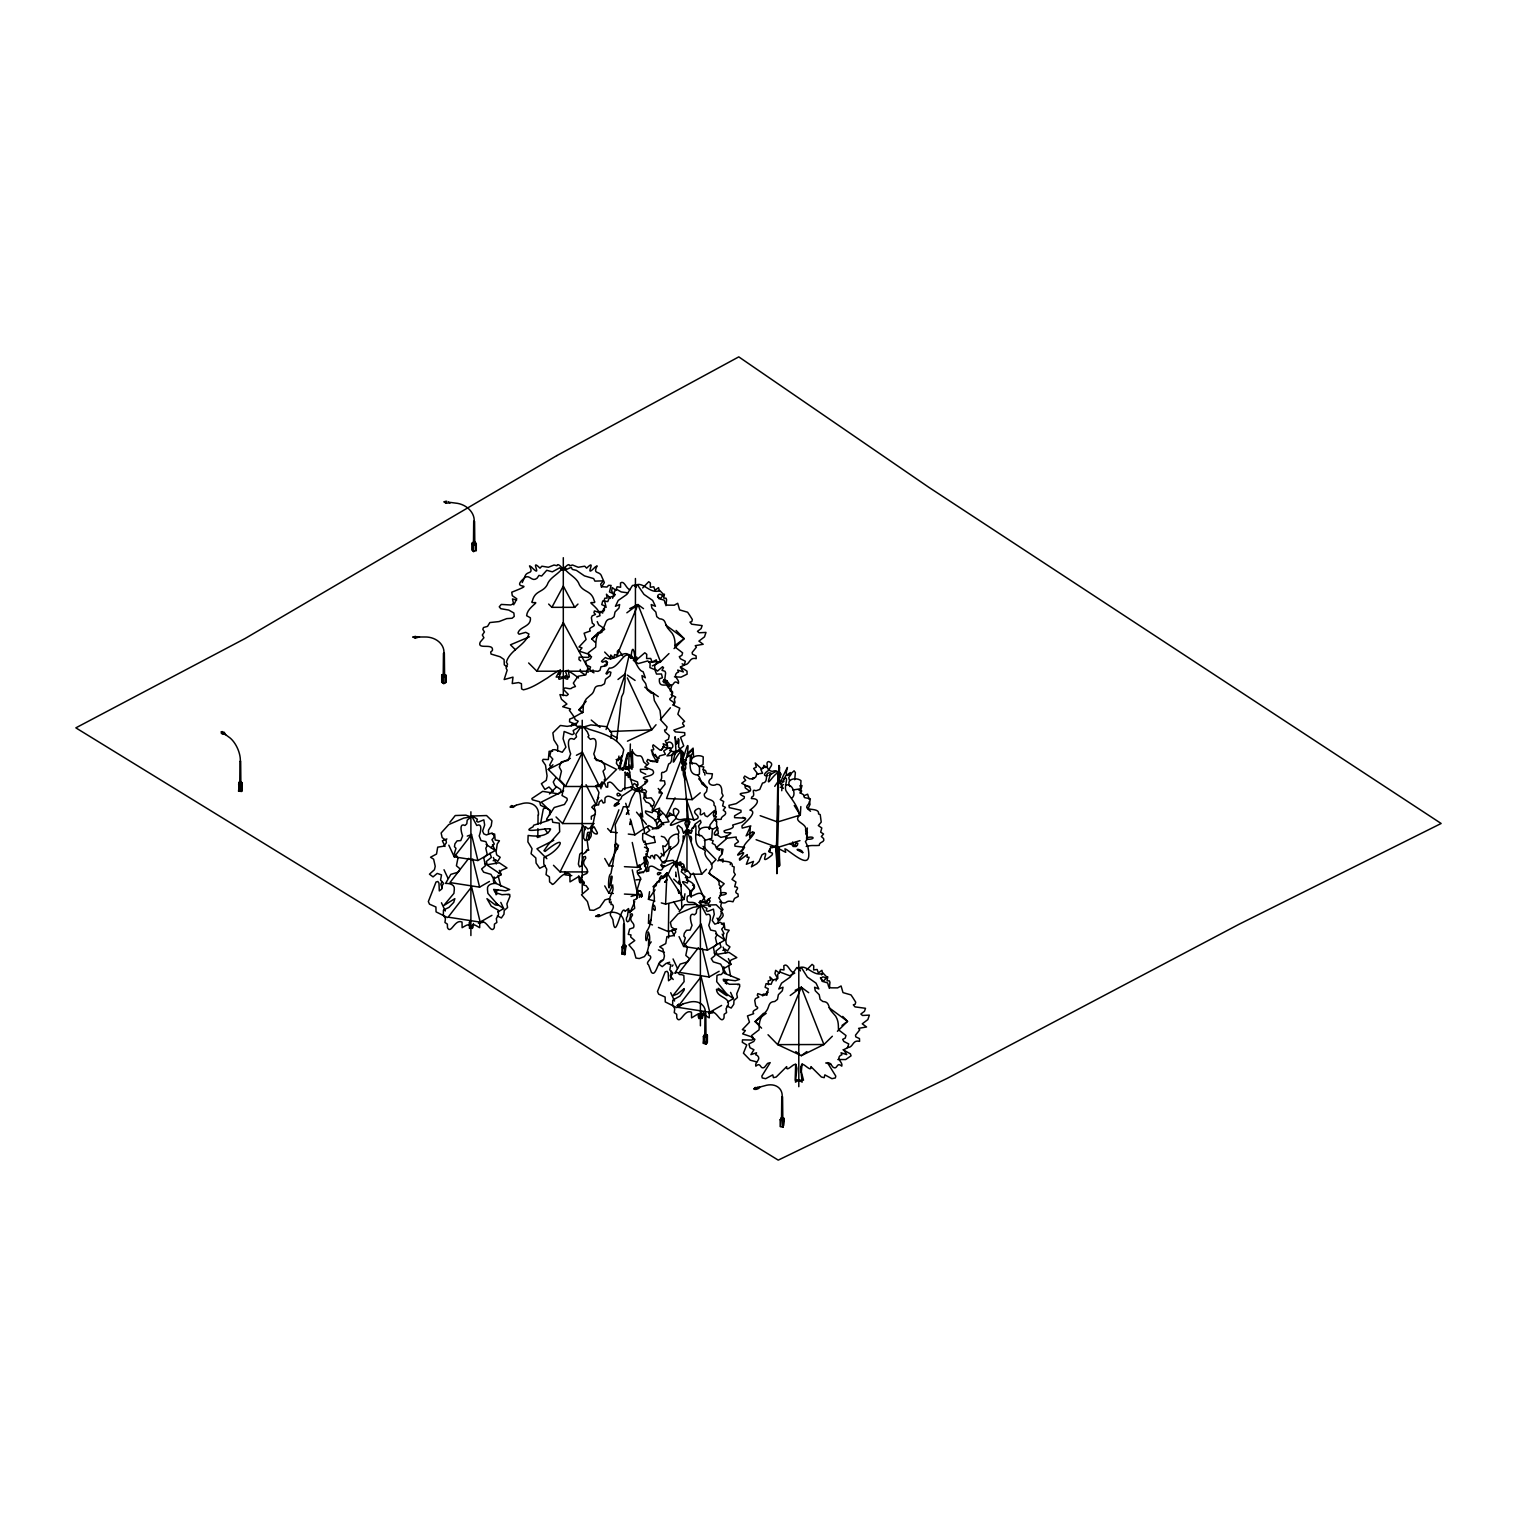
<?xml version="1.0" encoding="UTF-8"?>
<svg xmlns="http://www.w3.org/2000/svg" width="1517" height="1517" viewBox="0 0 1517 1517"><rect width="100%" height="100%" fill="white"/><g stroke="black" fill="none" stroke-linecap="round" stroke-linejoin="round"><path stroke-width="1.5" d="M564.931 872.066L564.931 874.835L571.795 875.631M646.261 797.487L644.346 793.163M469.739 921.691L469.474 928.442C473.209 923.076 474.044 924.498 479.675 927.702L479.751 922.071C486.976 918.6 490.806 934.813 494.295 927.702L494.428 924.1L496.836 922.488L496.343 918.581L498.448 914.941L498.334 910.219L491.224 906.123L486.938 898.652L495.319 904.966L498.334 905.365L487.886 893.399L487.469 889.531C486.654 884.335 492.551 883.235 496.211 883.425L490.958 874.361L483.639 872.18L481.629 868.957L485.383 865.771L483.809 857.958L487.222 854.318L485.8 848.287L487.355 845.329L485.895 841.651L481.022 840.589L479.182 835.886C480.263 833.326 483.183 822.347 476.755 825.476L472.413 817.379L465.833 815.16L455.233 815.539L449.866 822.309M699.242 1013.546L698.996 1016.523L701.84 1018.628L702.674 1013.868L709.254 1017.888L709.33 1012.218C716.631 1008.71 720.48 1025.075 724.007 1017.907L724.14 1014.266L726.567 1012.635L726.074 1008.691L728.179 1005.013C730.151 996.953 716.877 997.769 716.479 989.387C717.389 987.965 732.237 1001.429 725.581 992.611L716.688 981.632L716.991 975.431L719.456 974.559C723.211 975.583 721.258 970.52 725.941 973.231L720.632 964.091L713.255 961.892L711.226 958.649L715.019 955.426L713.426 947.556L716.858 943.877L715.436 937.809L717.01 934.832L715.531 931.097L710.62 930.054L708.761 925.294C709.842 922.715 712.8 911.641 706.315 914.808L701.935 906.635L695.298 904.397L684.603 904.777L679.199 911.603M778.998 774.353L779.435 766.862L779.491 774.353M469.265 922.355L469.72 927.608L472.906 927.608L473.475 923.493M670.931 848.837L669.13 847.965L668.713 841.195C667.878 836.644 680.564 829.837 678.27 837.801C681.19 846.903 669.054 847.036 669.13 852.763L666.228 860.158L662.189 862.794M698.749 1014.228L698.408 1017.338L702.447 1017.793L703.623 1012.56M780.421 774.258L779.51 772.153C773.992 772.096 763.487 793.353 771.034 773.082C762.956 771.11 769.896 782.374 762.501 783.056L759.752 789.466L755.94 790.774C750.1 788.176 756.547 795.704 751.825 796.975L751.351 798.549C762.88 798.53 755.314 806.361 749.91 810.097C758.348 811.481 745.7 822.195 741.946 825.931L742.211 828.092L750.801 825.893L746.099 835.905L752.811 831.695L753.968 833.535C750.062 840.001 744.487 842.523 742.932 848.951C727.136 864.88 753.247 842.921 739.386 858.793L739.689 860.234L747.274 854.583L747.009 857.219L749.095 857.295L746.345 864.273L753.475 861.428L751.408 866.852L756.85 863.723A10.581 6.371 -57.8 0 1 759.031 861.542L761.97 854.867C772.077 848.193 756.414 867.743 771.906 855.209C774.751 850.43 765.592 855.019 770.598 847.908L776.23 846.619L777.557 864.974M239.762 783.948L239.97 761.439M634.883 659.838C635.206 655.78 632.684 640.895 631.186 655.894M443.211 675.577L443.457 653.182M473.456 543.636L473.702 521.26M537.814 837.612L537.909 828.623M537.966 824.129L538.061 815.141M623.335 946.911L623.563 924.422M704.76 1036.282L704.988 1013.811M781.52 1119.489L781.767 1097.019M676.582 928.897L668.39 931.666L668.807 903.848M668.637 937.904L668.75 930.945M725.335 983.338L727.572 979.508M778.562 777.311C778.733 783.948 782.715 786.109 784.232 778.107C789.58 776.04 783.417 787.152 786.185 791.059C791.514 799.042 798.151 806.248 799.516 815.425C792.386 822.005 807.518 823.257 805.584 829.97L807.404 839.242L805.413 841.518L807.859 846.676C812.524 870 799.307 858.66 786.602 849.615L784.972 848.837L785.692 852.326L778.998 848.818L779.34 866.093L777.235 864.785M683.01 765.554L684.793 770.105L684.944 779.852L683.314 774.561L682.972 757.59L682.024 763.601L681.38 760.908M800.824 806.57L800.312 815.046L777.595 821.986L778.524 780.8L783.36 788.404M778.771 777.671L778.524 780.497L783.948 781.577M779.036 768.607L778.961 772.76M756.092 839.697L777.576 847.472L778.752 805.925M628.797 657.051C632.684 649.428 636.419 670.779 643.113 671.671L645.351 677.777L641.975 675.615L642.525 679.237L645.673 683.56L647.38 689.894L651.305 693.25L653.258 692.985L654.358 700.532L660.009 710.487L661.165 720.518L667.101 726.908L666.172 729.867L664.56 729.942L664.958 731.725L669.281 735.574L668.428 739.31L665.261 740.903L667.689 746.08L663.176 743.709L663.839 745.776L661.488 750.081M776.628 841.195L776.609 844.116L777.007 838.218L776.913 873.716L778.392 847.188L778.468 866.416M778.942 767.849L779.036 765.44L778.998 773.841M508.442 894.272L501.937 894.708L495.13 892.451L493.594 889.398L505.426 890.858L509.693 889.531L493.746 882.42M652.462 924.934L648.48 923.246L648.802 914.504M648.726 939.156L648.48 945.717L651.21 941.886M738.267 984.173L729.412 984.286L723.533 980.854L723.287 979.261L735.233 980.741L739.538 979.394L724.652 973.402L723.059 970.937L723.837 966.727M618.234 760.681L618.936 756.092M779.226 780.762L779.473 775.642M661.298 902.899L665.584 904.094L666.968 872.863L652.955 886.743M778.581 847.358L778.581 862.016M776.666 840.589L777.823 781.596M709.349 829.116L710.127 824.736L716.422 816.734L713.237 815.122L714.545 810.457L707.32 816.753L705.083 815.634L704.343 812.865C695.943 818.915 703.945 808.978 698.522 808.447C688.054 812.941 702.636 815.501 696.663 819.104C691.449 821.493 687.239 815.027 684.907 823.447L687.125 828.87L683.409 833.061L682.005 828.339L678.364 825.381C674.382 827.808 681.019 831.088 678.175 834.331M588.786 840.209L589.753 832.226L587.667 832.473L586.169 839.868L585.164 840.532L583.514 837.972L584.424 828.415L585.467 826.67L587.951 828.889L592.502 826.689L595.404 812.107L594.323 807.708M722.851 862.206L723.078 859.058L717.75 860.879M687.277 757.248L687.372 753.684L693.098 748.128L693.572 756.983M750.308 826.803L749.645 837.365L754.252 832.397M806.684 838.56L807.328 827.998M648.006 951.538L644.403 956.582L639.321 958.535L635.964 958.061L633.935 950.875L628.91 944.863L634.77 940.578L630.636 936.975L631.015 934.927L628.266 934.396L629.631 928.992L633.499 927.721C636.021 922.184 627.052 921.748 632.513 915.149C632.836 912.532 629.062 914.068 630.503 916.021L628.853 921.16C626.218 923.739 625.516 917.633 627.45 916.306L628.19 910.579L630.484 911.584L634.713 908.304L633.632 900.226C640.383 898.311 635.016 892.925 637.424 888.829L640.705 878.153L637.595 873.887L639.624 872.18L643.398 872.597L645.958 868.767L647.342 871.346L648.726 871.042L648.859 867.402C653.22 862.073 660.635 875.897 663.119 867.25L673.017 862.414C675.501 868.653 681.929 857.162 680.924 864.425M549.552 815.331L549.799 809.926L540.545 805.262L539.692 801.772L532.296 799.762L531.879 798.53L542.669 791.362L558.616 793.903L561.062 791.305L560.645 789.466L554.862 785.578L553.25 781.995L555.677 777.974M688.396 819.692L684.622 779.833M795.685 1064.194L795.155 1080.199L803.498 1080.199L801.279 1071.533L802.171 1063.872M778.43 866.681L778.581 864.88M419.488 636.988L415.298 638.069L412.814 637.007L424.722 636.988A17.939 14.639 4.5 0 1 443.912 653.182M785.977 784.896C792.633 783.417 796.539 794.586 792.083 797.885M559.052 674.591L559.356 670.931M695.791 834.331L701.575 835.715L704.969 839.546L704.836 847.965L703.016 848.837C691.866 846.505 697.27 831.335 695.601 825.381L691.961 828.339L691.316 833.136L690.026 832.852L686.765 828.965L689.913 822.233C688.377 813.321 658.226 835.981 675.975 818.403C675.653 813.188 669.13 814.667 667.044 817.834L668.997 821.816L662.417 822.878L661.393 826.063L658.207 828.491L654.149 828.491L648.707 825.495L647.607 827.542L649.845 830.273L645.351 833.724L654.244 838.105L655.325 842.333L644.801 844.343M636.249 659.762L636.666 657.032L636.552 660.786M690.121 762.918L696.075 763.563L699.546 766.635L699.413 774.106L697.555 775.035C686.518 774.58 691.43 759.714 689.932 755.011L686.177 757.988L685.513 762.311L681.038 759.543L680.868 750.024L678.592 747.009L678.971 739.993L678.27 738.589L678.251 743.671L677.208 741.301L676.544 744.145L675.065 736.731L676.013 751.655M500.781 886.137L498.031 875.252M730.549 975.962L728.596 965.267M779.397 777.766L779.833 776.097M692.207 764.151C688.092 756.85 698.522 753.835 703.224 756.907L703.054 764.454L699.053 766.73M699.792 836.057C694.881 827.277 707.453 825.172 712.421 829.154L711.757 838.389L704.324 840.475M789.845 786.508C785.465 778.638 796.709 777.045 801.014 780.686L800.426 788.84L792.727 789.997M629.441 912.779L628.531 908.55L625.118 911.395C621.06 902.35 615.485 944.181 612.925 919.719L611.275 916.666C607.445 913.139 616.395 908.342 612.28 904.36L610.991 904.568L611.218 901.838L609.606 902.672C608.146 896.528 614.404 892.243 612.792 886.288C608.222 887.331 614.613 873.716 610.972 876.504C608.564 901.856 607.35 877.205 610.308 874.209L610.915 873.659C613.968 858.698 617.116 839.185 615.181 824.736C619.922 814.288 620.131 816.696 623.335 806.703L628.645 807.025L631.565 798.245L635.263 791.457L636.856 791.021C638.505 793.41 640.383 784.498 642.336 788.385L641.9 790.812M672.107 966.272L673.036 964.983M661.867 866.586L661.526 864.026M620.7 760.813L621.742 755.883L621.268 761.724M626.9 758.159L624.701 766.597L632.911 767.469L632.267 749.607M621.022 762.634L619.922 769.991M654.87 901.098L648.442 899.297L649.56 891.712M665.584 904.094L684.091 899.429L684.925 893.76M522.246 582.566L524.825 576.782C526.589 570.108 534.268 575.246 529.509 565.898L531.31 566.884C544.034 580.044 528.637 556.929 539.995 568.173L541.853 566.201L548.377 567.263L554.065 565.026L556.948 565.727C558.009 560.987 565.576 573.616 564.722 569.027C569.254 574.905 577.124 577.806 579.418 584.86C583.742 592.711 591.611 590.227 594.247 600.922C597.053 604.354 588.615 601.13 591.383 603.538C594.986 606.819 599.632 610.592 599.992 615.712L596.788 616.869M667.859 962.764L669.68 962.252M779.036 848.25L779.416 865.107L777.121 866.321M597.205 799.952L598.722 797.449M646.413 871.668L643.739 857.826L644.27 856.821L646.299 864.273L646.128 853.578L646.906 855.057L647.854 850.923L644.934 841.006L643.872 842.466L642.62 839.318L642.715 833.591L644.365 833.402L644.422 831.563L640.212 814.155L640.572 813.283L642.734 817.113L640.136 794.51L636.457 784.896L634.258 783.474L632.513 785.749L629.005 773.025L628.322 777.557L627.355 772.646L626.464 775.358L625.156 771.963L624.833 789.617M580.252 669.433L580.651 671.86L584.841 674.686M618.329 768.626L622.027 760.662L621.325 759.353L616.111 759.581M445.941 503.151L450.265 502.904L448.292 501.672M595.404 814.25L591.327 816.374L591.308 819.275M610.896 738.229L611.579 732.863L606.572 726.681L590.928 724.898L580.101 728.046L575.834 734.285L576.536 736.864L574.052 739.348C565.082 734.987 569.178 750.27 570.676 753.854L568.117 760.415L561.309 761.875L559.28 767.033L561.442 771.148L559.47 779.548L564.229 784.63L562.03 795.515L566.979 798.283L567.263 799.952L564.457 804.465L554.255 807.499L546.632 819.085L546.916 820.147L552.15 819.142L552.757 822.271L559.299 823.181L559.697 831.752L547.921 845.026L543.958 850.753L545.077 851.435C570.999 830.444 558.635 851.814 545.21 856.631M666.93 879.841L664.636 882.249L666.949 879.386M687.978 881.036L685.855 875.65L681.266 871.782L682.631 868.217L681.455 866.017L676.544 864.102L673.036 860.253L665.963 861.277C663.194 867.496 659.554 855.436 656.065 854.792L654.642 855.304L654.529 858.887L652.329 855.417L650.736 855.948L650.3 858.148L647.285 856.138L645.673 856.953L648.138 862.566L646.792 869.734M685.058 872.465L685.096 868.558L683.902 866.586L682.195 867.534M238.984 782.62L242.056 782.848L241.658 791.419L238.586 791.21L239.326 782.051L241.601 783.056L241.317 784.365L239.041 784.194L239.326 782.051M239.705 783.075L240.938 782.525L240.938 790.148M238.586 791.21L238.984 789.428M241.317 783.53L239.041 783.379L239.041 791.002L241.317 791.172L241.601 782.222M241.658 791.419L242.056 782.848M241.317 791.172L241.601 789.864L239.326 789.693M799.421 1079.857L795.477 1082.133L796.899 1068.404L795.932 1064.479L794.434 1064.479C792.196 1065.162 785.787 1072.405 786.678 1066.622L776.192 1077.032L773.423 1077.658L772.76 1074.87L765.668 1078.682L762.255 1077.942L761.837 1076.084L770.2 1062.621L767.583 1063.398L764.473 1067.304C759.77 1070.092 761.306 1061.312 755.807 1066.167C754.48 1061.843 761.724 1059.681 757.362 1055.51L755.713 1054.77L756.528 1052.779L750.896 1054.618L753.93 1049.726L749.986 1047.754L748.905 1043.924L753.759 1041.477L754.935 1039.354L752.375 1038.102L751.636 1035.523L759.05 1029.834C759.505 1026.402 758.5 1021.832 761.894 1016.219L765.345 1012.237C770.124 1007.61 767.299 1001.808 774.789 1001.485L777.462 999.381L778.392 994.716L782.317 990.772L783.019 987.226L778.79 988.97L781.577 983.149L790.243 977.081L796.823 967.543L801.753 968.168L807.366 977.081L816.032 983.149L818.82 988.97L814.591 987.226L815.274 990.772L819.218 994.716L820.128 999.381L822.821 1001.485C830.292 1001.808 827.486 1007.61 832.264 1012.237L835.715 1016.219C839.11 1021.832 838.105 1026.402 838.56 1029.834L845.974 1035.523L845.234 1038.102L842.675 1039.354L843.85 1041.477L848.705 1043.924L847.624 1047.754L843.68 1049.726L846.714 1054.618L841.063 1052.779L841.897 1054.77L840.247 1055.51C835.886 1059.681 843.13 1061.843 841.783 1066.167C836.303 1061.312 837.839 1070.092 833.136 1067.304L830.027 1063.398L827.41 1062.621L835.772 1076.084L835.336 1077.942L831.942 1078.682L824.85 1074.87L824.186 1077.658L821.418 1077.032L810.931 1066.622C811.823 1072.405 805.413 1065.162 803.157 1064.479L801.659 1064.479L800.711 1068.404L802.133 1082.133L798.189 1079.857M779.226 848.534L779.719 865.619L776.628 865.543M514.282 805.963L510.565 806.93L511.893 805.774M599.803 915.244L596.086 916.23L598.874 914.922M681.209 1004.633L677.492 1005.6L678.82 1004.444M757.988 1087.841L754.271 1088.808L755.599 1087.651M604.373 666.399L604.809 664.863L606.686 664.996L606.098 660.995L607.54 662.531M557.611 751.067L557.744 745.947L553.876 739.86L552.871 732.863L560.38 725.467L567.187 726.378L575.152 724.955L577.351 726.453L580.499 726.169L584.348 728.046L587.382 731.971L588.899 735.745L587.932 736.864L590.416 739.348C599.367 734.987 595.29 750.27 593.773 753.854L596.352 760.415L601.49 760.813L604.506 764.89L605.15 768.948L603.026 771.148L605.283 778.449L604.145 780.041M693.553 888.033L691.088 892.489L691.183 897.287M446.908 838.939L442.357 840.778L445.012 846.486M686.405 757.95L688.054 754.063L692.681 750.119L693.326 751.996L691.107 755.409L691.923 758.159M641.312 897.078C643.151 894.708 638.771 892.641 640.041 896.054L639.207 897.476M693.117 828.377L695.014 824.167L700.323 820.261L701.063 822.461L698.522 826.044L699.451 829.23M783.948 779.567L785.616 775.889L790.319 772.551L790.983 774.504L788.726 777.614L789.542 780.478M616.642 740.96L621.61 696.853L623.506 692.814L625.08 681.361L624.89 673.908L629.29 654.586L630.086 657.183M629.991 765.023L628.455 769.764C630.351 738.874 626.54 756.661 622.994 770.067M676.241 863.192L686.973 829.913L690.216 833.212M606.06 729.506L625.402 673.719L617.969 679.483M594.531 806.589L596.636 803.801L598.968 792.481L595.612 785.939L597.812 784.744L601.889 786.849L602.496 784.099L604.657 783.265L606.136 787.001L607.653 787.228L607.786 782.848L609.72 782.032C614.385 782.45 619.732 796.747 623.165 788.726L632.779 786.621L637.538 790.888L644.213 792.614L645.806 795.155L643.53 798.132L646.09 802.133C650.641 802.455 654.263 808.637 652.234 812.676L645.54 810.95C644.08 814.496 654.017 817.208 656.008 821.399L657.297 827.353L652.196 829.173M617.343 832.719L610.763 831.923L618.898 809.813M621.742 769.821L622.615 767.621L622.785 770.257M685.874 765.042L681.057 759.884L666.551 798.492L692.188 799.63L700.247 792.822M794.699 779.738L795.382 772.513L794.074 770.807C777.026 787.551 795.287 751.124 782.525 777.311C779.359 788.176 777.576 770.522 779.624 780.269M753.551 1038.481L752.015 1040.074L742.496 1039.847L742.325 1042.312L746.743 1044.948L743.444 1053.158L750.327 1060.231L756.85 1061.919M616.964 655.553L637.955 604.562L643.511 608.658M808.713 992.706L801.317 987.264L777.69 1044.625L801.317 1055.68L823.921 1044.53L832.359 1036.244M588.103 670.609L588.122 672.334M657.809 813.889L659.611 808.144L652.594 810.799L661.45 794.548L661.545 792.765L659.08 792.955L659.25 791.324L665.072 784.156L664.522 780.876L660.028 780.724C663.915 778.505 659.137 770.996 663.593 772.437L666.532 770.693L668.656 763.961C674.401 762.368 669.035 751.806 675.255 753.02C669.737 773.879 676.999 752.432 681.835 751.124L682.536 751.863C678.782 780.876 690.842 725.391 687.353 754.044M613.342 866.074L608.924 865.828L618.614 845.083M613.342 893.456L608.924 893.229L612.792 884.923M799.952 793.126L802.019 785.541L799.876 785.882M665.754 816.942L675.046 797.828M630.37 744.013L629.953 756.414M552.947 764.777L548.282 769.422L565.367 786.489L582.433 752.242L599.499 786.489L616.566 769.422L594.474 758.31M556.037 816.961L562.617 823.56L581.978 784.706M553.477 865.297L560.076 871.915L583.23 825.476L585.334 829.685M721.39 924.194L724.083 923L724.917 929.447L729.184 930.224L726.965 933.467L725.847 941.261L726.396 944.408L729.942 946.873L727.402 951.064L725.297 949.282L722.869 950.4M671.974 695.241L672.41 693.383L669.755 689.173M548.642 604.069L551.904 607.331L563.3 586.074L574.715 607.331L577.977 604.069M528.637 662.967L536.885 671.216L563.3 622.539L588.615 669.187M612.603 598.229L613.873 595.138L611.616 590.872L612.299 587.61L615.864 590.284L617.097 586.776L620.624 587.269L620.472 583.021C624.283 579.816 626.085 589.013 630.105 589.753M775.983 980.911L777.235 977.82L774.978 973.573L775.661 970.311L779.245 972.966L780.459 969.477L783.986 969.951L783.834 965.722C787.664 962.499 789.466 971.714 793.467 972.454M620.472 761.932L619.732 763.165M797.885 968.718C805.906 962.309 813.169 977.688 823.162 973.193L827.125 977.422C825.532 980.229 824.034 974.464 821.133 978.105L822.1 981.252L827.656 982.94L828.623 986.543L830.69 987.832L837.612 987.889L841.082 985.974L842.997 992.611L850.999 994.905L852.971 997.826L855.721 1002.206L855.171 1004.273L853.312 1004.823L855.038 1006.89L865.505 1008.293L864.462 1011.308L860.86 1014.02L862.509 1015.48L869.374 1015.12L867.857 1019.576L862.263 1023.823L866.548 1026.971L858.584 1028.374L859.741 1029.891L855.512 1035.144L855.759 1036.87L859.456 1038.576L859.589 1041.364C852.232 1039.373 853.578 1047.849 847.358 1047.488M221.558 731.952L222.98 733.868L223.833 732.427M715.417 834.691L718.318 833.705L718.11 831.373C717.446 827.448 715.986 825.438 716.726 821.588L714.336 818.232M634.523 586.036C642.544 579.608 649.788 594.986 659.8 590.511L663.744 594.721C662.17 597.527 660.672 591.782 657.771 595.404L658.738 598.57L664.294 600.239L665.261 603.842L667.309 605.131L674.25 605.207L677.701 603.292L679.635 609.91L687.618 612.223L689.609 615.143L692.359 619.505L691.809 621.591L689.951 622.122L691.657 624.189L702.143 625.592L701.101 628.607L697.479 631.337L699.128 632.779L705.993 632.418L704.476 636.875L698.901 641.122L703.186 644.27L695.222 645.692L696.379 647.19L692.15 652.462L692.397 654.168L696.094 655.894L696.227 658.662C688.87 656.671 690.216 665.148 683.996 664.787L682.119 663.82M585.486 852.63L587.022 849.767L588.899 850.07M602.059 781.71L600.239 784.63L600.997 788.821M639.434 896.357L639.093 894.632M660.104 819.673L656.614 824.3M601.396 587.174L604.373 582.566L601.794 576.782C600.03 570.108 592.351 575.246 597.11 565.898L595.309 566.884C582.585 580.044 597.982 556.929 586.624 568.173L584.766 566.201L578.242 567.263L572.554 565.026L569.671 565.727C568.61 560.987 561.043 573.616 561.897 569.027C557.365 574.905 549.495 577.806 547.201 584.86C542.877 592.711 535.008 590.227 532.372 600.922C529.566 604.354 538.004 601.13 535.236 603.538C531.633 606.819 526.987 610.592 526.627 615.712L530.4 617.779C531.443 626.881 519.743 626.369 518.018 632.968L519.098 634.22L525.716 632.342L528.921 633.992C525.072 645.768 509.655 650.053 506.394 662.17L507.55 664.143L506.052 668.049L507.152 670.173L504.156 679.559L513.011 677.132L512.215 683.56L518.643 682.574L521.431 683.693L521.601 688.927L523.403 689.818C532.031 688.092 540.697 682.005 547.523 677.909C576.441 656.994 546.423 689.609 565.765 675.634M536.98 836.929L537.795 835.696L539.938 836.986M537.758 836.72L539.161 836.36M623.316 952.6L625.459 953.074L624.644 954.326L622.501 953.852L623.316 944.977L625.459 945.451L624.644 947.518M621.989 947.177L623.07 945.508L625.971 946.134L624.871 954.61L621.989 953.984L621.989 947.177L624.871 947.803L625.971 946.134M622.501 947.044L624.682 945.641L623.278 946.02M624.644 954.326L625.459 945.451M621.989 953.984L623.07 952.316M624.682 953.283L623.278 953.643M703.395 1043.355L704.495 1034.897L707.377 1035.523L707.377 1042.331L706.296 1043.999L703.395 1043.355L703.395 1036.566L704.722 1034.347L706.865 1034.822L706.865 1042.463L706.05 1043.696L703.907 1043.222L703.907 1035.599L706.05 1036.073L706.865 1034.822M705.708 1035.618L705.064 1034.803L703.907 1036.433L706.05 1036.888L706.865 1035.656L704.722 1034.347M706.296 1043.999L707.377 1035.523M703.907 1043.222L704.722 1041.989M706.088 1042.653L704.684 1043.032M780.686 1126.429L781.502 1117.555L783.644 1118.029L783.644 1125.652M780.174 1119.755L781.274 1118.086L784.156 1118.731L783.056 1127.188L780.174 1126.562L780.174 1119.755L783.056 1120.399L784.156 1118.731M780.686 1119.622L781.843 1118.01M782.867 1118.238L781.464 1118.598M783.644 1118.029L782.829 1126.903M782.829 1120.096L783.644 1118.863L781.502 1117.555M634.732 901.686L630.029 912.476M657.885 816.961L662.038 813.908M774.732 786.356L778.524 780.8M655.97 828.017L658.53 827.599M648.442 899.297L655.06 889.853M662.986 878.514L666.968 872.863L684.091 899.429M648.48 923.246L651.21 919.435M589.885 668.826L590.549 667.025L586.605 665.072L585.543 661.241L590.397 658.795L591.554 656.671L588.994 655.42L588.255 652.822L595.669 647.152C596.124 643.701 595.138 639.131 598.532 633.518L601.965 629.555C606.762 624.909 603.937 619.126 611.427 618.784L614.101 616.679L615.03 612.034L618.955 608.07L619.638 604.524L615.409 606.288L618.215 600.448L626.881 594.399L632.475 585.467L637.424 584.841L644.004 594.399L652.67 600.448L655.458 606.288L651.229 604.524L651.912 608.07L655.837 612.034L656.766 616.679L659.459 618.784C666.93 619.126 664.105 624.909 668.902 629.555L672.334 633.518C675.729 639.131 674.743 643.701 675.198 647.152L682.612 652.822L681.873 655.42L679.313 656.671L680.469 658.795L685.343 661.241L684.262 665.072L680.318 667.025L683.352 671.936L677.701 670.097L678.535 672.069L676.866 672.808C672.524 676.98 679.768 679.161 678.421 683.484C672.941 678.611 674.458 687.391 669.774 684.603L666.665 680.697L664.048 679.919L668.163 686.651M497.841 889.645L495.642 892.736L496.116 894.802M448.804 845.159L454.247 856.858L471.54 834.54L477.893 860.518L495.187 850.525L492.475 844.666M468.772 858.319L449.961 882.572L479.6 887.142L489.46 881.453M679.047 936.615L683.617 946.456L701.063 923.948L707.453 950.135L724.917 940.066L722.168 934.15M698.446 947.689L679.294 972.378L709.179 976.986L719.134 971.259M681.531 766.825L682.062 770.541M493.366 881.13L494.125 876.959M586.131 701.309L578.944 709.804L582.471 712.725M656.046 724.747L651.741 729.848L627.431 741.187M660.35 719.646L670.419 707.756M713.748 816.772L716.157 814.231L715.341 806.361L713.957 805.205C715.626 797.904 703.357 800.919 704.324 794.017L706.581 791.533L707.225 787.551L701.954 783.948C700.456 780.421 700.285 777.197 697.555 775.035M442.13 881.491L440.802 884.183L442.149 887.824M671.405 971.278L670.267 975.962L673.226 979.508M642.677 587.951L648.726 581.694L650.395 583.021L650.262 587.269L653.77 586.776L655.003 590.284L658.568 587.61L659.25 590.872M689.666 836.967C691.43 833.952 692.283 840.854 690.785 841.044M721.656 853.047L721.504 850.089M684.698 763.715L685.722 762.748L686.613 763.961M545.722 807.328L543.257 809.111L540.545 823.921M693.952 887.445L694.141 885.283L692.567 885.302M683.826 765.857C685.494 762.71 686.556 769.081 684.963 769.366M659.554 858.186L670.855 846.543M683.75 833.231L686.973 829.913L701.688 874.171L690.519 874.209M730.284 864.671L730.549 862.964M701.688 874.171L706.467 869.298M711.245 864.443L716.024 859.589L703.111 846.391M698.844 902.463L705.822 902.444L710.411 897.761M719.608 888.412L724.197 883.747L708.515 873.09M549.457 793.922L556.037 787.342M594.967 642.184L591.744 638.885L598.494 632.267M668.978 653.562L660.54 661.829L652.329 665.887M674.041 648.593L684.167 638.657L676.108 630.427M614.138 805.982L618.955 801.26M763.544 1013.299L755.106 1021.586L761.572 1028.166M837.422 1031.295L847.548 1021.358L842.693 1016.409M490.996 847.662L494.277 843.983L491.982 839.678L494.144 837.213L493.48 834.578L492.115 832.985L486.331 834.957L483.828 833.857L482.615 831.107L484.644 825.001L483.847 819.844L478.064 822.138L476.679 821.342L477.381 819.218L473.057 816.506L463.728 818.099L448.748 824.584L441.125 832.985L442.149 837.593L446.055 840.361L446.396 842.712L443.798 846.164L437.692 847.169L436.536 854.033L430.544 857.238L433.634 859.191L435.227 866.283L434.45 869.715L429.463 874.19L433.047 876.883L437.199 873.413L441.523 874.892L440.556 880.144L443.685 883.406L441.788 886.023L441.845 888.943L439.304 890.896L438.982 883.141L437.863 881.491L436.024 882.003L428.344 901.553L429.501 904.17L435.91 907.014L436.062 911.869L447.477 917.538M782.203 785.104L783.568 784.592M798.151 968.301L799.269 968.036L800.426 970.918M821.531 974.862L822.612 973.573L821.93 970.311L818.365 972.966L817.151 969.477L813.624 969.951L813.757 965.722L812.088 964.376L806.418 970.216M772.93 847.472L770.333 846.657M804.162 795.667L807.632 794.187L809.32 799.497M722.832 935.079L723.988 933.467L721.675 929.125L723.837 926.64L723.192 923.967L720.101 922.279L714.848 924.156L712.213 920.478L714.26 914.315L713.464 909.119L707.643 911.433L706.239 910.636L706.941 908.474L702.58 905.763L693.174 907.356L678.061 913.898L670.381 922.374L671.424 927.02L675.368 929.807L675.691 932.178L673.093 935.648L666.911 936.672L665.754 943.593L659.705 946.836L662.834 948.808L664.446 955.938L663.65 959.408L658.625 963.921L662.227 966.651L666.418 963.143L670.779 964.622L669.793 969.932L672.96 973.212L671.045 975.848L671.121 978.806L668.542 980.759L668.22 972.947L667.082 971.297L665.242 971.809L657.487 991.511L658.662 994.166L665.129 997.029L665.261 1001.922L676.791 1007.648M670.343 691.164L671.633 686.025L670.666 685.039L667.499 686.461L666.608 682.233L664.199 682.878L662.967 681.342L664.863 678.763L665.622 672.941L664.996 671.291L661.981 670.324L663.536 667.67L662.55 666.721L657.468 671.083L655.041 668.978L654.529 665.603L657.089 663.176L656.292 659.838L652.12 662.114L650.698 658.454L646.602 658.549L646.754 654.32L644.801 652.784L636.799 659.667L631.224 657.999M582.661 706.922L578.944 709.804L582.831 712.497M624.416 866.662L637.709 867.383L646.507 860.594M640.61 891.162L637.595 890.119L636.761 898.728M591.744 638.885L604.676 629.271M626.862 612.792L637.955 604.562L660.54 661.829L648.992 661.848M674.932 645.521L684.167 638.657L665.679 625.023M766.199 1013.337L755.106 1021.586L758.803 1024.297M790.224 995.493L801.317 987.264L823.921 1044.53L777.69 1044.625L768.019 1034.746M801.317 1055.68L806.873 1051.565M841.992 1025.473L847.548 1021.358L829.059 1007.724M493.177 860.765L495.566 859.665L497.671 861.428L500.193 857.276L496.666 854.848L496.116 851.72L497.235 843.983L499.434 840.778L495.187 840.001L494.637 834.047L492.134 833.99M794.756 973.08L789.731 975.753L780.022 972.056L777.652 974.35L777.842 978.522L772.855 980.058L771.129 984.268L766.085 983.661L765.118 987.32L768.209 988.724L767.583 992.308L763.468 995.531L757.798 993.616L757.286 995.38L758.841 997.124L755.523 998.565L754.745 1000.462L755.694 1005.98C762.293 1009.507 750.232 1009.222 753.665 1013.678L747.464 1015.935L749.474 1022.155L742.344 1029.645L745.378 1030.574L742.666 1033.854L753.247 1037.438M766.881 995.247L763.335 994.071L762.501 995.835M592.844 824.584L591.535 825.476C588.748 830.614 594.948 836.967 587.06 839.811L588.349 849.539L583.362 854.014L581.276 852.952L579.778 854.166L578.394 864.14L579.494 866.871L581.428 865.885L583.457 856.896L585.334 856.46L585.752 858.129C579.285 866.378 589.848 866.567 586.927 873.375L582.357 875.366L580.727 882.098L583.988 882.42L583.533 884.98L586.112 885.7L588.425 888.886L581.504 894.783L587.42 901.534L589.81 910.086L593.773 910.295L599.765 907.318L604.942 899.884L609.113 898.69L610.668 899.922M628.285 834.066L634.865 834.881L647.873 826.063M663.801 856.005L661.052 853.35M654.604 820.735L659.042 817.815L659.212 815.843L657.202 811.993L651.874 810.021M589.866 671.405L593.166 670.097L592.351 672.069L594 672.808M719.835 895.258C727.231 895.277 729.506 891.579 720.196 892.887M805.963 834.009L807.461 832.738L806.191 831.714M712.743 829.211L716.801 827.125L717.996 828.017L714.317 832.966L714.431 834.824L717.351 834.938L720.822 837.384L726.624 836.17L726.34 838.92L717.029 846.96L716.953 849.046L719.532 850.335M444.348 909.593L448.956 907.394L453.754 902.35L454.853 898.652L443.571 905.725L453.905 893.399L454.323 889.531C455.138 884.335 449.241 883.235 445.581 883.425L450.833 874.361L458.153 872.18L460.163 868.957L456.408 865.771L457.982 857.958L456.674 855.872M673.624 999.627L679.9 996.119L684.053 990.298L684.224 988.61L677.322 994.052L672.846 995.74L684.11 981.632L683.826 975.431L681.361 974.559C677.587 975.583 679.54 970.52 674.875 973.231L680.185 964.091L687.561 961.892L689.571 958.649L685.798 955.426L687.391 947.556L686.063 945.451M493.404 879.177L501.293 874.626L499.321 870.341M480.187 922.127L471.597 886.895L448.141 917.159L480.187 922.127L491.925 915.339M497.785 911.964L503.663 908.569L500.8 902.406M583.4 881.093L580.234 882.913L580.404 877.907L579.096 876.333L569.994 881.889L569.88 874.039C562.352 869.488 552.984 888.45 551.771 883.634L549.59 881.908L549.401 876.883L546.044 874.626L546.746 869.165L543.807 864.083L543.75 860.594L543.958 857.522L545.76 857.048M723.116 968.965L731.061 964.357L728.388 958.611M709.785 1012.256L701.119 976.739L677.454 1007.269L709.785 1012.256L721.618 1005.43M727.534 1002.016L733.451 998.603L730.568 992.383M445.145 501.482L444.728 502.506M715.588 813.662L716.195 812.012L714.052 812.164M780.288 787.38L781.938 786.621L781.748 790.736M669.281 748.431C674.856 749.208 673.283 742.116 669.206 742.022C663.801 742.723 671.69 751.294 663.213 746.497L662.474 749.019L660.142 750.232L653.258 744.809C650.85 746.724 656.88 750.687 651.324 749.986L652.462 753.38L657.259 757.59L658.037 760.813M442.281 674.648L445.524 674.743L445.524 682.366L443.836 683.257L442.281 682.29L442.281 674.648L443.836 675.634L443.798 683.598L446.093 682.385L446.093 675.577L443.931 674.25L441.712 675.463L441.712 682.271L443.798 683.598M443.988 674.591L442.281 675.482L445.524 675.558L443.988 673.757M444.671 674.724L443.135 674.667M443.836 675.634L445.524 674.743M446.093 675.577L443.798 676.791L441.712 675.463M672.24 755.201L666.968 755.883L671.462 750.687L670.021 747.995L668.409 747.976L663.706 750.991L665.394 754.328L659.667 755.883L655.989 761.231L652.481 761.591L647.74 759.429L646.773 761.344L648.726 763.563L644.801 767.033L652.538 770.086C658.719 777.937 634.03 775.661 647.399 780.041L647.247 781.767L641.008 786.906L635.888 789.238M548.282 769.422L570.373 758.31M576.403 755.276L582.433 752.242M563.641 790.869L541.228 802.152L551.107 812.031M553.781 840.304L536.942 848.78L546.86 858.698M629.745 608.62L637.955 604.562M679.085 749.588L683.75 745.871L680.507 737.3L684.85 735.138L684.698 732.654L675.33 731.896L673.813 730.132L682.517 726.984C687.675 725.771 678.952 724.197 684.622 721.39L677.834 714.223L679.787 708.211L673.719 705.31C677.075 701.119 665.223 700.418 671.709 697.403L672.638 691.98L668.295 687.448L670.154 685.608C666.797 683.295 658.359 688.737 659.402 678.82L662.436 677.739L661.488 673.984L656.52 674.06L654.832 669.68L649.921 667.594L650.129 663.46L647.797 660.9L638.259 663.593L633.31 660.388M795.173 990.298L801.317 987.264M545.343 865.486L539.711 868.312L536.089 863.059L535.804 857.92L531.064 853.73L532.031 848.667L527.897 841.916L528.125 835.431C535.558 836.474 547.447 837.081 550.595 829.059C549.571 827.277 517.866 834.331 532.998 826.841L533.7 825.21L548.718 820.375M673.832 754.726L678.44 750.972L682.385 751.636L683.598 754.082L681.209 760.301M511.703 805.527L510.091 807.063L513.144 807.366L516.045 805.299M678.63 1004.197L677.018 1005.733L680.071 1006.036L682.972 1003.97M755.409 1087.405L753.797 1088.922C755.883 1090.988 763.525 1086.058 757.154 1087.234M672.562 705.045C678.061 701.878 671.898 700.626 675.672 697.08L671.026 694.596M686.405 759.96L681.038 759.562L683.2 753.949C680.223 745.681 674.743 754.745 669.604 750.346M499.264 873.413L501.406 870.246L507 867.933L499.264 862.775L487.829 864.614M729.013 963.124L731.175 959.939L736.826 957.606L729.013 952.411L717.484 954.25M529.49 636.799L510.47 644.801L515.439 649.769M630.598 766.578L625.44 768.626L627.09 755.068M636.192 785.844L638.069 784.972L637.519 781.919L630.143 779.15M725.486 836.758C738.514 829.287 723.685 835.507 724.045 830.937C726.226 829.439 735.878 828.87 732.635 825.077L741.832 822.252L745.264 819.711L745.207 818.175L734.569 817.644L734.588 815.786L741.054 812.088L740.96 810.287L729.317 807.632L728.956 805.337L736.2 803.631L744.202 798.302L744.354 796.615C730.72 790.698 755.807 795.818 749.569 787.304L741.718 783.246L745.7 780.288L743.709 777.823L744.695 776.04L749.493 778.809L753.077 778.885L755.902 776.818L756.812 774.03L762.615 773.215L760.889 769.669L764.094 767.337L767.318 767.469L768.778 770.371C765.611 771.774 761.306 776.799 768.038 775.585M467.255 836.114L471.54 834.54M643.094 871.953L639.965 873.034M649.674 760.624L657.676 762.046M472.564 542.612L474.518 541.91L475.731 543.029L475.731 550.671L473.778 551.373L472.564 550.235L472.564 542.612L473.778 543.731L473.645 551.676L472.015 550.159L472.015 543.37L474.65 542.422M474.897 542.915L472.564 543.446L473.778 544.565L475.731 543.863L474.518 541.91M473.778 543.731L475.731 543.029M476.281 550.747L476.281 543.939L473.645 544.887L472.015 543.37M647.645 769.347L640.326 769.328L640.61 771.736L645.749 774.258M646.261 851.34L648.157 850.677L648.328 848.762L644.441 847.188M715.929 821.114L715.133 819.92M507.892 894.783L509.693 894.385L509.921 896.509L506.887 903.885L507.588 907.507L504.194 910.522L503.985 914.201L501.387 917.956L497.348 915.946M737.698 984.685L739.538 984.286L739.746 986.429L736.712 993.863L737.414 997.522L733.981 1000.556L733.773 1004.273L731.156 1008.065L727.079 1006.018M806.494 837.687C816.108 835.431 814.458 840.304 806.437 839.034M627.886 592.844L621.249 591.933L616.642 589.355L614.271 591.649L614.48 595.821L609.493 597.357L607.767 601.585L602.723 600.96L601.756 604.619L604.847 606.023L604.221 609.606L600.106 612.83L594.436 610.915L593.924 612.678L595.479 614.442L592.142 615.883L591.383 617.779L592.313 623.278C598.931 626.824 586.87 626.521 590.284 630.977L584.102 633.234L586.112 639.453L578.982 646.963L582.016 647.873L579.304 651.172L588.956 654.301M714.886 819.427L721.144 819.332C720.954 815.425 726.984 815.862 725.467 811.898L723.249 810.135L725.429 807.347L722.604 805.849L723.685 801.545L720.253 799.592L723.135 795.761L721.845 792.955C722.092 789.352 721.466 783.853 716.726 784.251C711.757 787.513 704.969 782.241 711.663 778.107L712.421 773.803L706.619 773.386L705.557 770.579L703.054 769.422L703.831 766.957L700.816 766.369M777.576 847.472L799.971 840.608M640.951 869.127L637.292 870.72L637.273 872.806L639.169 873.034M656.027 828.699L660.938 823.996L662.189 824.376M652.879 752.053L652.481 754.404L656.823 762.027M806.248 846.429C812.752 844.893 812.41 845.898 819.199 845.424C819.047 841.499 825.229 842.618 823.598 838.56L821.361 836.512L823.56 834.009L820.678 832.15L821.797 827.979L818.308 825.57L821.228 822.119L820.223 814.572L818.535 813.927C819.92 806.096 799.364 812.884 809.585 802.986L810.362 798.776L804.465 797.601L803.403 794.661L800.862 793.182L801.64 790.812L798.587 789.845M516.178 805.148L520.957 803.915A17.939 13.35 -38 0 1 538.459 815.027M683.105 1003.818L687.884 1002.585A17.939 13.35 -38 0 1 705.386 1013.697M759.884 1087.025L764.663 1085.774A17.939 13.35 -38 0 1 782.165 1096.886M719.589 901.913C728.786 905.213 723.874 899.41 732.995 901.8L734.531 898.424L738.248 896.433L737.964 893.911C731.478 891.674 742.325 887.502 734.664 886.743L735.935 882.003L731.971 879.386L735.309 874.55L733.811 872.066L734.152 866.909L732.237 866.207C733.754 857.333 710.544 865.505 722.111 854.109L722.983 849.311L716.327 848.174L715.114 844.874L712.25 843.281L713.123 840.589L709.672 839.565M699.906 906.142L701.347 905.649L699.735 901.269L701.954 901.079L704.855 896.945L701.423 893.722C696.132 891.048 688.415 902.16 689.97 891.01C699.489 887.786 691.942 881.377 686.405 880.125M708.799 906.426L710.468 906.445M769.574 774.978L775.87 771.546L778.373 771.925L781.122 774.068L778.505 780.459L778.562 779.093C783.019 774.144 776.666 768.967 772.475 771.394C763.411 770.029 777.254 764.871 768.778 761.553C764.132 761.989 770.977 770.788 763.828 765.327L763.222 767.754L761.325 768.702L755.201 762.975L756.319 767.128L753.627 768.493L757.988 774.22M640.876 879.386L635.926 879.898M631.11 896.433L638.05 894.404M708.951 1013.47L712.914 1012.787L712.914 1010.777M444.746 909.878L443.457 910.219L443.343 914.941L445.448 918.581L444.955 922.488L447.363 924.1L447.496 927.702C450.985 934.813 454.816 918.6 462.04 922.071L462.116 927.702C467.729 924.536 468.563 923.038 472.318 928.442L472.223 926.034M674.022 999.912L672.733 1000.272L672.619 1005.013L674.743 1008.691L674.25 1012.635L676.677 1014.266L676.81 1017.907C680.337 1025.075 684.186 1008.71 691.468 1012.218L691.562 1017.888L698.142 1013.868L698.958 1018.628L701.821 1016.523L701.575 1011.82M685.286 877.679L690.007 877.49L690.766 874.683L688.111 870.891L682.347 869.506L684.072 865.202L682.593 863.628L676.411 864.368C668.618 863.875 670.173 881.301 661.336 875.802L659.592 878.305L659.516 882.003C657.942 881.472 656.596 880.732 656.216 885.606C649.94 888.602 656.956 896.282 653.201 903.108C650.755 912.115 652.67 921.957 647.588 929.997C644.365 932.746 645.787 951.235 648.271 931.931C651.172 937.089 649.105 945.091 646.83 953.283L648.536 952.733L648.309 954.952L650.053 955.843C653.296 958.763 644.384 962.385 648.593 964.888L651.4 972.264C656.008 977.896 658.075 959.028 662.569 960.432M415.43 636.325L413.326 637.007L415.317 637.804L416.853 636.571M692.017 831.013L686.936 829.552L689.059 823.447C686.689 814.572 681.854 822.214 676.525 818.649C673.965 815.198 683.769 811.823 675.444 808.447C670.002 808.978 678.023 818.915 669.604 812.865L668.883 815.634L666.627 816.753L659.914 809.869C657.468 811.86 663.593 816.582 658.037 815.52L659.137 819.464L663.82 824.736M598.968 914.656L595.612 916.344L598.665 916.647L606.478 913.196A17.939 13.35 -38 0 1 623.98 924.308M674.458 676.829L681.019 677.151L687.106 674.155L687.011 671.14L680.943 667.215M837.82 1059.53L845.671 1059.549L851.056 1055.832L850.373 1053.841L843.016 1049.745M675.899 929.447L671.633 930.224L674.288 935.989M768.607 851.53L770.257 850.79L770.219 848.97M222.79 731.649L221.235 731.725L221.425 733.507L225.597 734.645L224.194 732.275M609.929 731.535L651.741 729.848L627.355 677.871M825.722 1062.962L830.785 1063.967M446.738 501.198L443.836 501.843L446.036 502.904M601.908 632.342L598.267 633.177L597.774 635.016M551.904 607.331L574.715 607.331M536.885 671.216L587.42 671.216M565.367 786.489L599.499 786.489M562.617 823.56L594.152 823.56M560.076 871.915L587.856 871.915M583.874 881.775L579.418 881.775L578.622 876.03M725.903 838.37L736.2 837.005C735.593 839.906 737.793 839.394 738.438 841.802L734.816 844.211L734.93 846.145L744.582 847.32L741.775 851.568M792.974 846.448L796.084 846.524M647.607 781.16L644.953 781.502L645.427 783.758M749.91 786.659L745.018 785.465L745.245 787.911L749.455 791.04M624.416 894.063L637.709 894.765L632.248 869.848M650.509 805.849L653.505 805.66L654.377 802.152L651.267 797.828L646.792 798.189L644.478 796.804L646.507 791.362L644.744 789.617L637.481 791.229L632.286 789.333L621.799 796.235C619.429 806.949 609.777 791.172 605.018 798.056L604.866 802.512L603.216 803.043L601.604 800.047L599.234 801.962L598.589 804.996L594.133 804.939L591.744 807.234L595.479 810.95M239.326 782.886L241.601 783.056M238.586 784.403L241.658 784.63M686.329 876.655L687.941 880.581L687.353 883.065C671.917 876.655 699.963 894.215 688.092 895.902L687.334 896.585C685.419 906.389 692.435 899.657 696.417 904.189L697.346 906.142M478.386 923.227L483.316 922.241M450.34 502.411L455.46 503.094A17.939 14.26 22.1 0 1 474.138 521.298M683.181 841.044L683.2 835.867L684.3 836.967M708.856 828.661L710.544 828.301L709.235 826.746M454.247 856.858L477.893 860.518M683.617 946.456L707.453 950.135M661.298 836.284L664.541 837.346L668.257 842.75L665.129 846.543L662.72 845.822L664.218 854.83M622.501 946.21L624.644 946.684M703.395 1036.566L706.296 1037.192M780.686 1118.806L782.829 1119.262L782.563 1096.772M602.685 613.115L599.973 611.37M659.137 758.329L656.823 757.476L655.192 754.328M703.281 769.859L703.793 772.381M665.603 680.166L667.404 681.266M760.169 815.691L777.595 821.986M754.461 778.126L752.697 777.861L752.489 779.188M745.757 818.877L742.932 817.284M658.435 927.456L668.39 931.666M658.435 949.926L664.408 952.429M653.505 836.417L654.529 836.872M604.543 609.834L603.444 608.981L603.614 611.768M767.905 992.535L766.806 991.663L766.995 994.45M704.609 772.684L704.912 775.073M611.313 734.854L617.362 737.983M552.624 751.199L549.116 751.294L548.339 759.581L543.143 759.353L542.422 760.662L545.494 765.137L547.068 775.927L546.291 780.288L541.379 783.682L544.906 789.466L549.002 787.001L553.269 791.514M604.145 628.455L598.684 624.833L597.243 621.61M562.636 676.658C577.977 687.732 551.752 657.392 578.546 677.928M581.068 881.093L584.216 882.913M684.546 944.238L683.731 943.081L685.362 937.809L683.826 936.217L684.3 933.277L686.48 930.319L690.197 930.054L692.055 925.294C690.956 922.715 688.016 911.641 694.502 914.808L696.284 913.006L696.682 909.479L701.65 905.27L716.214 904.777L721.637 910.124L720.897 915.187L718.11 919.567L718.205 923.284M455.176 854.659L454.36 853.521L455.991 848.287L454.455 846.714L454.929 843.793L457.091 840.873L460.77 840.589L462.609 835.886C461.528 833.326 458.608 822.347 465.036 825.476L466.819 823.712L467.198 820.204L472.147 816.032L486.559 815.539L491.944 820.83L491.224 825.855L488.455 830.216L488.55 833.876M516.595 600.163L512.462 598.893L513.789 604.771M622.691 655.894L618.689 649.997L617.343 651.172L617.457 655.42L614.632 654.604L613.645 657.98L610.782 654.984L610.517 658.814M715.74 933.865L724.917 940.066M714.242 952.998L731.061 964.357M718.243 988.307L733.451 998.603M486.104 844.381L495.187 850.525M484.625 863.344L501.293 874.626M496.116 903.468L503.663 908.569M627.336 675.065L635.073 680.45M644.763 687.182L658.302 696.625M630.693 658.131C626.521 645.806 614.65 663.384 605.359 657.525L601.49 661.317C602.951 664.256 604.676 658.719 607.369 662.645L606.402 665.698L600.941 666.778L599.992 670.286L597.982 671.367L591.156 670.704L587.762 668.409L585.865 674.837L578.015 676.298L573.35 683.105L575.455 686.518L572.383 687.58C570.108 690.899 563.85 685.456 563.584 689.628L568.306 694.388L566.694 695.658L559.944 694.577L561.423 699.185L566.922 704.021L562.693 706.713L570.544 708.97L569.406 710.354L573.559 716.062L573.312 717.75L569.671 719.077L569.539 721.845L576.327 724.519M795.78 1051.584L799.478 1054.315M225.331 734.456L228.555 736.845A17.939 8.969 65.9 0 1 240.312 761.269M789.731 843.509L794.491 846.296L792.633 841.992M703.016 848.837L705.462 851.265L704.836 852.763C705.405 859.76 713.635 861.637 711.814 868.445C703.414 876.03 721.182 876.978 718.982 884.695L720.347 886.156L721.144 895.125L718.793 897.761L721.599 901.989L720.708 906.218L723.002 909.555L721.201 910.921M551.221 767.374L549.628 765.137L552.814 759.126L549.818 755.713L550.728 752.015L552.643 749.796L554.994 749.682L562.257 752.261L565.898 747.198L563.072 738.665L564.153 731.478L572.231 734.664L574.185 733.583L573.179 730.587L579.229 726.833L584.671 727.155L589.127 729.279C601.472 733.109 616.869 736.997 623.734 749.796L622.311 756.243L616.869 760.074L616.395 763.373L620.017 768.171L628.531 769.574L629.953 772.286L629.536 777.425M591.232 720.044L600.011 727.345M628.834 766.673L631.982 769.328L630.844 755.466L631.622 751.636L632.817 751.787C638.581 760.681 640.61 750.213 643.663 761.932L646.849 764.739M639.283 864.823L640.781 869.07L638.866 865.373M673.7 879.083L678.744 883.747M476.281 543.939L473.968 543.257M580.67 660.9L578.963 659.63L579.115 657.145L588.653 657.392L589.866 654.737M773.461 980.456L769.821 976.872L770.788 980.21L768.19 980.892L768.436 984.685M716.972 918.145L719.513 920.591C721.144 917.064 725.79 916.571 721.239 911.433M702.978 901.382L705.879 903.468L705.234 901.856M506.887 666.778L504.308 664.844L504.08 659.516L500.136 656.785L491.053 654.055L490.674 652.007L492.38 650.546C494.087 642.317 476.603 650.376 480.225 642.108L483.904 637.747L482.33 634.997L484.435 631.963L482.804 629.308L483.525 627.526L487.564 626.35L489.839 622.558L499.055 621.572L506.754 618.614L512.082 618.253L514.244 616.433L513.865 612.982L508.726 610.062L500.781 608.696L499.264 606.819L501.255 604.43L510.698 604.98L514.623 603.292L516.766 598.779L512.291 595.688L511.76 592.199C540.204 580.992 507.361 591.801 525.299 577.275C529.907 574.64 532.012 582.338 537.056 578.205L538.971 575.398L541.645 576.043L546.746 570.297L552.34 571.833L559.735 567.813L561.897 569.842L564.608 567.415L566.789 569.292L571.264 567.32L572.307 569.406L576.365 570.354L584.424 575.872L593.64 578.584L594.911 581.125L603.368 580.84L600.637 584.216L601.396 586.624L607.009 587.06L608.564 585.353L611.104 585.41L609.474 591.914L615.238 594.683M604.657 652.063L611.104 658.643M607.596 828.547L610.763 831.923M708.761 898.841L710.127 901.155L708.496 903.715L706.524 902.501L707.624 899.41M698.673 778.79L706.694 787.38L702.523 782.355M716.669 953.491L716.005 951.064L721.068 947.006L719.608 942.74M487.014 863.837L486.369 861.428L491.375 857.408L489.934 853.18M658.207 788.461L662.379 793.486M658.378 818.175L661.222 821.607M636.533 812.183L646.47 824.338M544.66 828.813L547.732 833.117M606.136 607.426L604.278 599.784L604.828 598.21L607.179 598.115L606.44 594.19L610.46 598.419M673.927 902.122L678.914 909.669M794.244 805.527L800.312 815.046M809.073 801.924L810.04 804.37L807.878 809.054L810.533 811.254M604.733 858.489L608.924 865.828M604.733 885.89L608.924 893.229M657.506 596.864L660.426 598.419L664.427 594.19L663.688 598.115L666.039 598.21L666.589 599.784L665.925 605.681M586.055 784.706L596.238 805.148M587.439 833.914L589.525 838.143M723.059 947.101L725.733 952.866M724.785 979.925L726.7 984.078M673.055 958.953L677.511 968.529M670.723 992.744L674.572 1001.03M493.347 857.503L496.324 863.932M495.073 890.062L496.969 894.177M444.007 869.734L447.97 878.286M441.466 902.767L445.277 910.996M693.25 873.109L705.822 902.444M686.006 798.302L693.914 820.356M632.38 788.442L631.167 786.659L631.224 788.119M775.434 845.329L777.102 865.543M820.375 977.82L822.954 981.423L827.789 976.872L827.049 980.816L829.42 980.892L829.951 982.485L829.287 988.382M625.744 803.308L629.005 814.591M630.295 819.104L634.865 834.881M681.057 759.884L692.188 799.63M702.238 948.542L709.179 976.986M472.716 858.925L479.6 887.142M675.861 875.385L676.26 876.75L675.729 872.123M568.211 670.116L569.33 677.056L556.151 677.056L560.247 669.661M675.729 865.335L676.127 867.136L676.335 860.822L680.735 886.345L680.773 884.202L681.019 885.302L681.816 907.659M632.248 842.466L637.709 867.383M778.638 772.513L777.918 783.891L778.031 774.22L777.804 781.596M571.226 725.922L571.947 724.216L576.82 723.192L578.186 721.201L575.208 719.665L574.336 716.991L582.983 712.156C583.571 708.856 582.187 704.343 586.302 698.863L590.322 695.279C596.807 690.918 591.554 685.513 601.339 685.608L604.468 683.807L605.53 679.256L610.118 675.767L610.915 672.296C607.862 669.869 607.521 675.956 605.985 673.567L609.246 668.049C618.291 669.49 625.118 647.74 630.238 657.582M644.497 864.311L644.611 866.34M644.061 794.149L644.156 795.951M779.074 780.952L778.998 775.775M634.827 586.377L635.907 585.334L636.097 587.534M776.856 847.377L777.462 866.15M632.096 753.57L632.324 765.895M801.185 1066.413L801.317 1071.931M705.803 1013.565L706.05 1043.696M624.378 924.194L624.606 946.57M474.574 521.355L474.821 543.826M444.348 653.182L444.595 675.615M240.672 761.117L240.9 785.692M798.795 961.209L798.795 1086.684M783.056 1120.399L783.056 1127.188M700.399 900.984L700.399 1025.814M686.973 803.403L686.973 871.573M686.973 876.428L686.973 880.277M635.433 578.508L635.433 657.525M624.871 947.803L624.871 954.61M582.225 720.234L582.225 877.641M582.225 879.595L582.225 892.849M563.3 557.706L563.3 695.696M470.896 811.785L470.896 935.553M679.559 883.975L679.066 881.074L679.559 883.975M779.909 779.586L779.909 779.586M629.858 824.471C633.139 824.831 630.238 816.886 629.858 824.471M678.402 890.195L678.744 893.115L678.402 890.195M628.664 810.495L626.464 814.231L628.664 810.495M664.086 866.093L662.17 866.776L660.862 864.974L664.086 866.093M620.624 794.832C615.637 798.909 616.016 789.731 620.624 794.832M619.012 803.631L615.352 806.077C612.147 804.787 617.969 801.81 619.012 803.631M660.748 873.071C656.596 878.04 656.027 870.474 660.748 873.071M615.257 844.817L615.143 846.202C619.201 856.593 617.514 838.351 615.257 844.817M652.803 906.332L652.689 907.469C656.804 916.344 655.363 901.345 652.803 906.332M796.008 842.542C794.017 846.202 797.639 847.775 797.828 843.414L796.008 842.542M592.104 828.301L591.858 829.609C592.37 834.179 600.106 836.095 596.465 831.088L594.19 826.86L592.104 828.301M637.898 891.181L637.69 892.243C644.554 903.923 642.639 888.203 637.898 891.181M802.777 852.668L798.928 850.772C793.201 848.268 802.664 849.16 802.777 852.668M556.872 455.593L245.128 638.486L75.85 727.857L369.314 908.114L611.029 1062.393L714.298 1120.854L778.24 1160.126L947.499 1078.208L1238.896 924.346L1441.15 823.484L928.973 487.412L738.779 356.874L556.872 455.593"/></g></svg>
